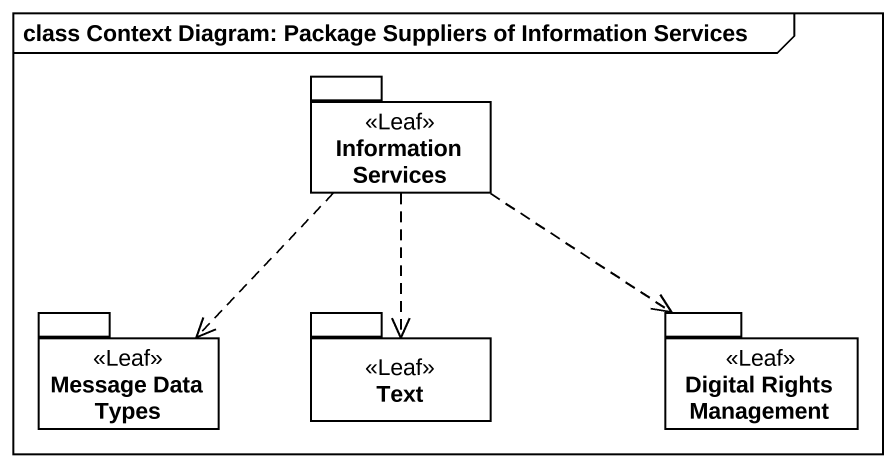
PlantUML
@startuml
mainframe class Context Diagram: Package Suppliers of Information Services
package "Information Services" as Information_Services <<Leaf>> {
}
package "Message Data Types" as Message_Data_Types <<Leaf>> {
}
package Text <<Leaf>> {
}
package "Digital Rights Management" as Digital_Rights_Management <<Leaf>> {
}
Information_Services ..> Message_Data_Types
Information_Services ..> Text
Information_Services ..> Digital_Rights_Management
@enduml
